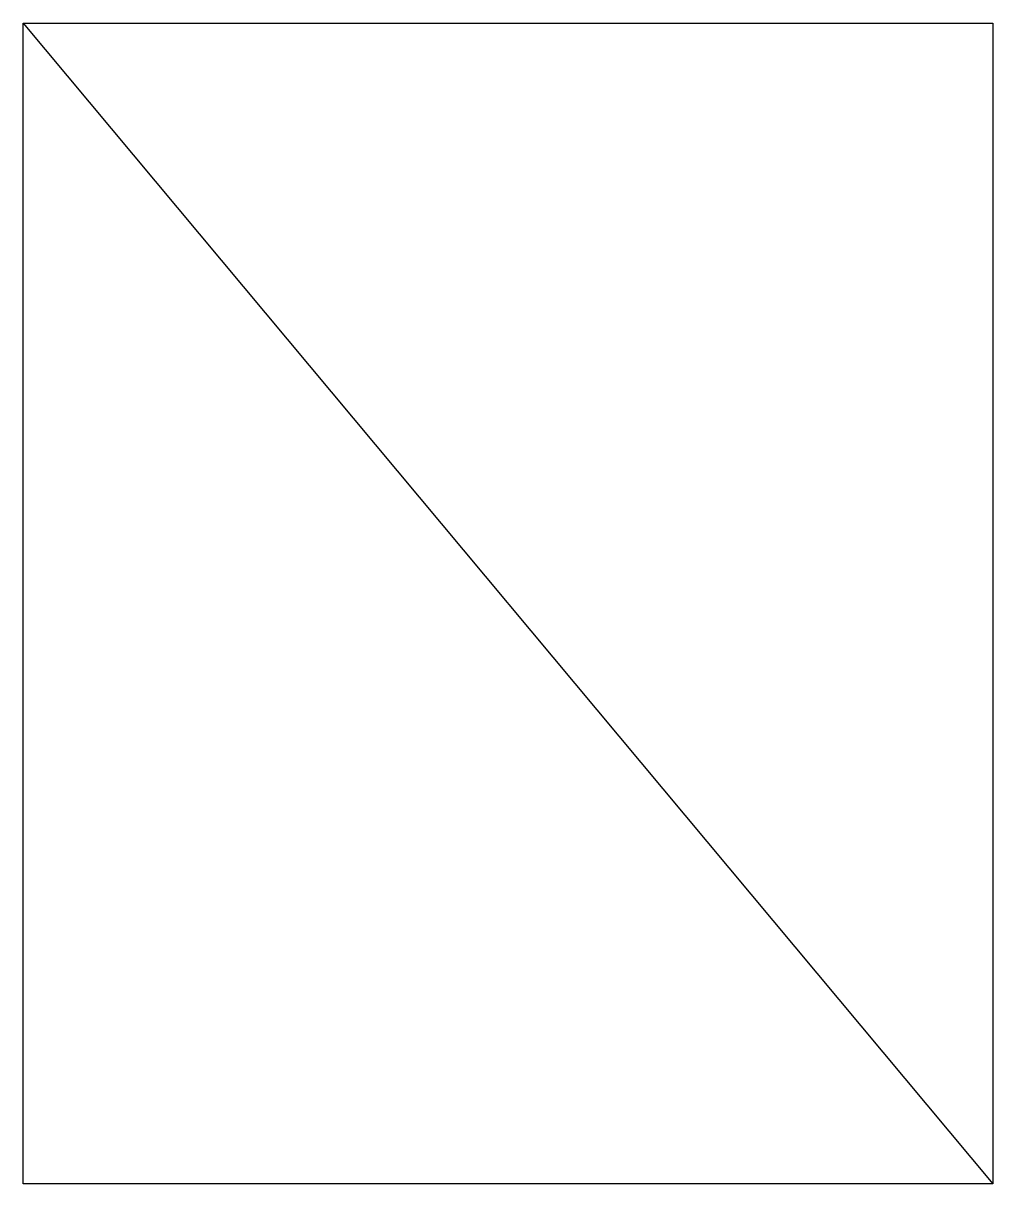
# Model space of a CAD drawing. Extents: x 844400 to 934451, y -30115 to 77678.
import ezdxf

# ---------------------------------------------------------------- set-up
doc = ezdxf.new("R2010")
doc.units = 0
doc.layers.add('Default', color=7, linetype='Continuous')

msp = doc.modelspace()

# ---------------------------------------------------------------- linework, layer by layer
at = {"layer": 'Default'}
msp.add_line((844400, 77678), (934451, -30115), dxfattribs=at)
msp.add_lwpolyline([(844400, 77678), (934451, 77678), (934451, -30115), (844400, -30115)], close=True, dxfattribs=at)

doc.saveas('drawing.dxf')
